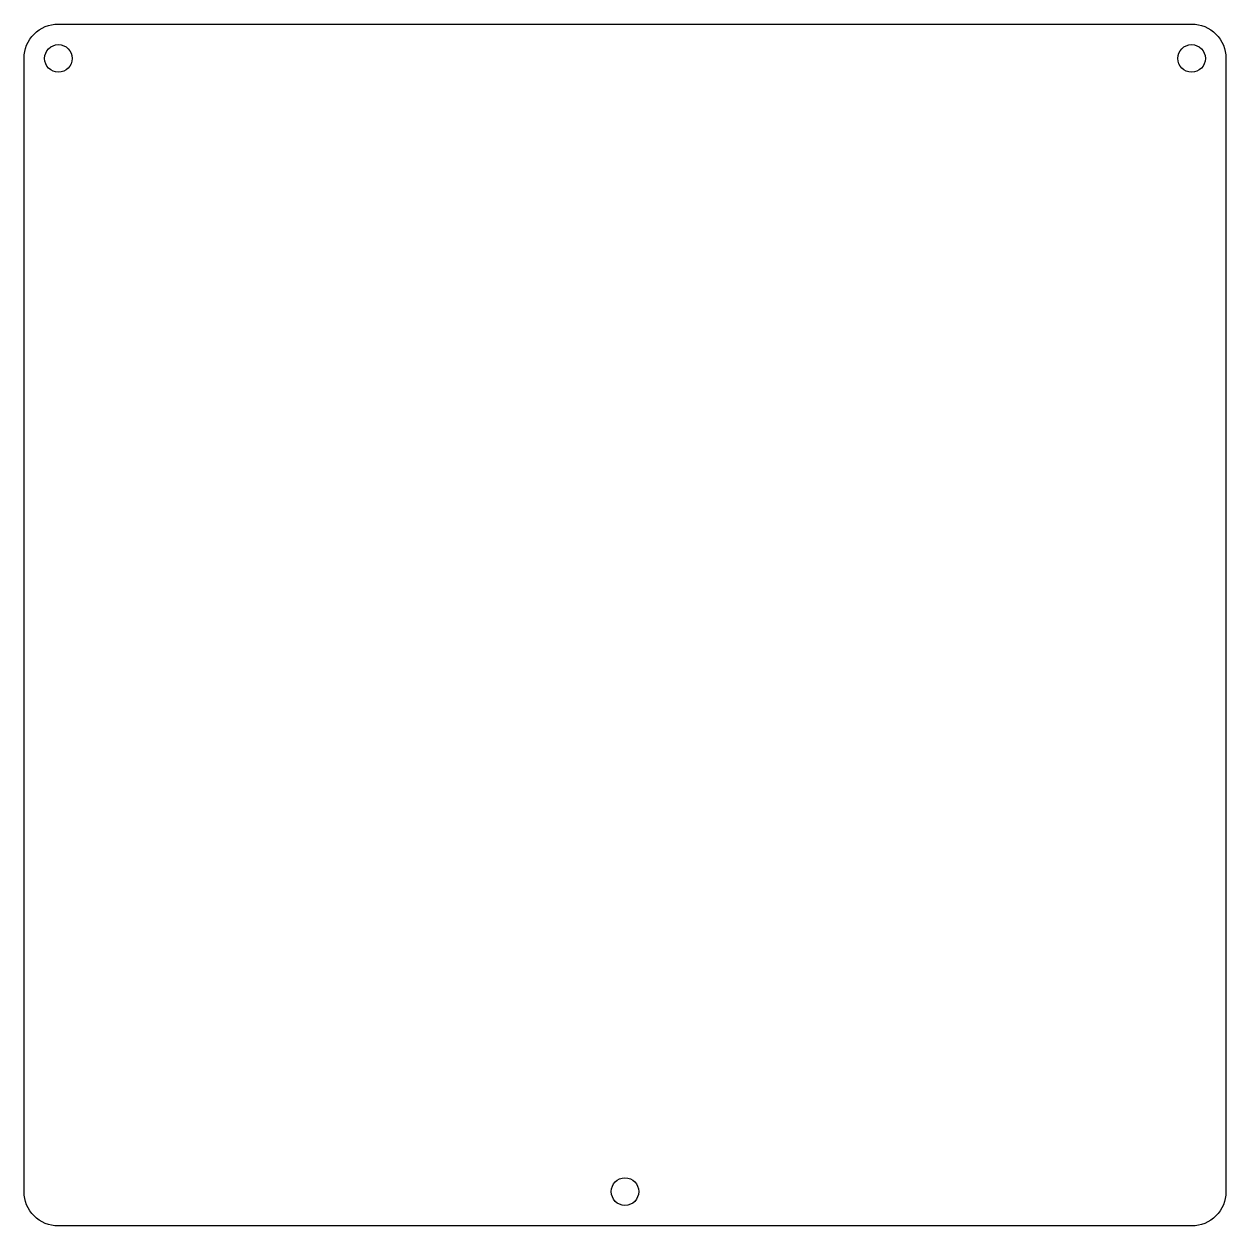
# Model space of a CAD drawing. Header units: millimetres. Extents: x -175 to 175, y -165 to 185.
import ezdxf

# ---------------------------------------------------------------- set-up
doc = ezdxf.new("R2010")
doc.units = ezdxf.units.MM
doc.layers.get('0').update_dxf_attribs({"linetype": 'CONTINUOUS'})

msp = doc.modelspace()

# ---------------------------------------------------------------- linework, layer by layer
msp.add_lwpolyline([(175, -155.35, -0.414214), (165, -165.35), (-165, -165.35, -0.414214), (-175, -155.35), (-175, 174.65, -0.414214), (-165, 184.65), (165, 184.65, -0.414214), (175, 174.65)], format="xyb", close=True)
for centre in [(-165, 174.65), (165, 174.65), (0, -155.35)]:
    msp.add_circle(centre, 4)

doc.saveas('drawing.dxf')
